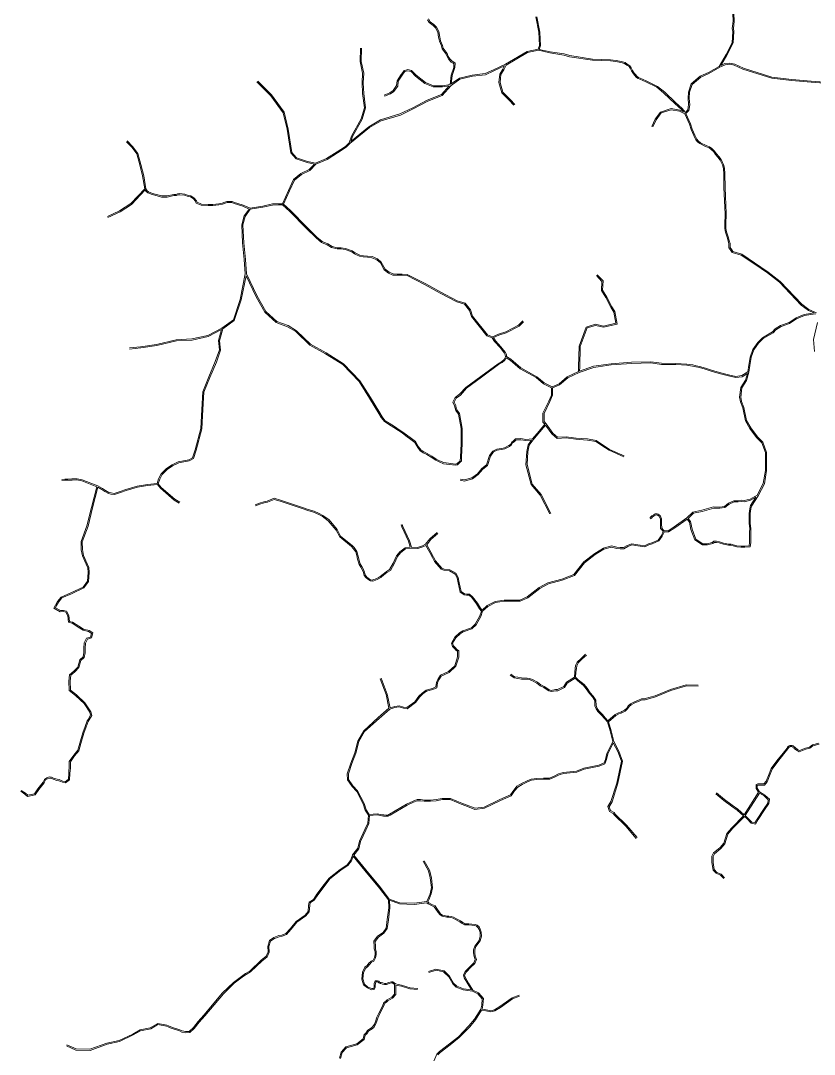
# Model space of a CAD drawing. Header units: millimetres. Extents: x 617885 to 663705, y 7172943 to 7234736.
# Drawn here: x 620374 to 624666, y 7207486 to 7213076 of the extents above; entities that cross this region are included whole.
import ezdxf

# ---------------------------------------------------------------- set-up
doc = ezdxf.new("R2010")
doc.units = ezdxf.units.MM
doc.layers.add('VIAS', color=7, linetype='Continuous', lineweight=5)

msp = doc.modelspace()

# ---------------------------------------------------------------- linework, layer by layer
at = {"layer": 'VIAS', "color": 253}
for points in [[(623165.4, 7213097.2), (623182, 7213014.3), (623185, 7212941.4), (623178.5, 7212920.7), (623237.1, 7212908), (623313.7, 7212895.9), (623344.2, 7212886.9), (623466.5, 7212867.5), (623563.8, 7212864.6), (623594.2, 7212860.7), (623620.8, 7212855.7), (623642.8, 7212848.8), (623654.8, 7212840.7), (623669, 7212831.6), (623675.2, 7212821.2), (623683, 7212806.7), (623692.6, 7212792.3), (623698.3, 7212784.7), (623708.7, 7212773.3), (623716, 7212767.9), (623724.4, 7212764.1), (623757.3, 7212750.1), (623817.2, 7212720.5), (623857, 7212688.6), (623914.9, 7212632.9), (623952, 7212599.9), (623968.6, 7212579.3), (623981.5, 7212593.2), (623986.5, 7212621.7), (623983.5, 7212657.2), (623985.1, 7212689.8), (624000.3, 7212734.1), (624048.9, 7212775), (624093.1, 7212796), (624150.8, 7212828.4), (624188.4, 7212891.9), (624221.4, 7212956.6), (624224.9, 7213016.3), (624222.5, 7213033), (624227.3, 7213073.6), (624223.8, 7213156.9)], [(624229.7, 7213157.2), (624233.3, 7213073.4), (624228.6, 7213033.1), (624230.9, 7213016.6), (624227.3, 7212955), (624193.7, 7212889), (624160.5, 7212833.1), (624182.6, 7212843.5), (624209.9, 7212846.5), (624235.3, 7212841.1), (624282.3, 7212818.2), (624437.1, 7212769.8), (624544, 7212758.1), (624648.8, 7212748.7), (624743, 7212741.6), (624778.6, 7212740.5), (624874.5, 7212796.5)], [(622339.3, 7212673.2), (622371.3, 7212686), (622387.8, 7212697.3), (622407.5, 7212724.3), (622410.7, 7212751.1), (622432.6, 7212785), (622440.2, 7212795.8), (622447.3, 7212806.4), (622457.1, 7212808.9), (622468.6, 7212811.2), (622488.4, 7212805.4), (622513.6, 7212780.2), (622563.4, 7212741.1), (622606.3, 7212723.2), (622655.4, 7212723.2), (622696.7, 7212730.8), (622702, 7212781.4), (622715.8, 7212822.7), (622717.1, 7212842.8), (622713, 7212845.8), (622703.1, 7212851.5), (622690.2, 7212865.8), (622681.6, 7212878.7), (622674.7, 7212895.2), (622665.2, 7212908.7), (622653.9, 7212924.3), (622649.7, 7212939.8), (622638.6, 7212964.8), (622634.3, 7212985.9), (622630.3, 7213014.4), (622618.3, 7213037), (622604.9, 7213050.3), (622584, 7213065.7), (622574.2, 7213081.1)], [(623159.5, 7213096.2), (623176, 7213013.5), (623179, 7212942.2), (623172.3, 7212921), (623113.5, 7212909.4), (622996.1, 7212840.4), (622930.3, 7212809.7), (622886.5, 7212789.2), (622816.4, 7212780.9), (622746.6, 7212765.6), (622703.1, 7212734.6), (622707.9, 7212780.1), (622721.8, 7212821.6), (622723.3, 7212845.6), (622716.3, 7212850.9), (622706.9, 7212856.2), (622694.9, 7212869.5), (622686.9, 7212881.5), (622680, 7212898.1), (622670.1, 7212912.2), (622659.4, 7212927), (622655.3, 7212941.8), (622644.3, 7212966.6), (622640.3, 7212986.9), (622636.1, 7213016.3), (622623.2, 7213040.6), (622608.9, 7213054.9), (622588.4, 7213069.9), (622578.9, 7213084.9)], [(621656.1, 7212749.2), (621731.4, 7212674), (621800.1, 7212580.7), (621821.2, 7212489.3), (621841.2, 7212362.9), (621866.8, 7212333.5), (621924.6, 7212314), (621969.3, 7212304.7), (622028.3, 7212329.5), (622085.1, 7212365.7), (622130.2, 7212396), (622149.8, 7212414.7), (622163.3, 7212451.7), (622214.9, 7212544.7), (622233.4, 7212604.9), (622223.5, 7212681.9), (622221.1, 7212739), (622223.6, 7212791.2), (622209.8, 7212854.8), (622211.1, 7212927.6)], [(622341.5, 7212667.6), (622374.1, 7212680.7), (622392, 7212693), (622413.3, 7212722), (622416.5, 7212749), (622437.6, 7212781.7), (622445.1, 7212792.4), (622451, 7212801.2), (622458.4, 7212803), (622468.4, 7212805), (622485.2, 7212800.1), (622509.6, 7212775.7), (622560.3, 7212735.9), (622605.1, 7212717.2), (622656, 7212717.2), (622691.7, 7212723.8), (622650.8, 7212676.2), (622572.7, 7212645.2), (622494.1, 7212604.3), (622425.4, 7212571), (622320.5, 7212538.9), (622257.7, 7212502.1), (622158.9, 7212422.1), (622168.7, 7212449.2), (622220.5, 7212542.3), (622239.5, 7212604.4), (622229.5, 7212682.4), (622227.1, 7212739), (622229.6, 7212791.7), (622215.8, 7212855.4), (622217.1, 7212927.5)], [(623045.7, 7212622.6), (623020.7, 7212650.3), (622981.2, 7212688.5), (622966.4, 7212740.9), (622971.5, 7212783.9), (622987.5, 7212809.9), (622999.8, 7212835.7), (623115.7, 7212903.7), (623174.6, 7212915.4), (623236, 7212902.1), (623312.3, 7212890), (623342.9, 7212881), (623465.9, 7212861.5), (623563.3, 7212858.6), (623593.3, 7212854.7), (623619.3, 7212849.9), (623640.1, 7212843.3), (623651.5, 7212835.7), (623664.6, 7212827.3), (623670, 7212818.3), (623677.8, 7212803.6), (623687.7, 7212788.8), (623693.7, 7212780.9), (623704.7, 7212768.9), (623713, 7212762.7), (623722, 7212758.6), (623754.8, 7212744.6), (623814, 7212715.4), (623853.1, 7212684), (623910.9, 7212628.5), (623947.6, 7212595.7), (623957.7, 7212583.3), (623939.1, 7212592.2), (623891.7, 7212600), (623833.6, 7212581.7), (623804.8, 7212543.3), (623787.1, 7212503.6)], [(623089.1, 7211452.1), (623066.1, 7211428.8), (622998.3, 7211392.5), (622957.7, 7211380.9), (622926.1, 7211366), (622898.2, 7211376.3), (622817.9, 7211478.4), (622806.9, 7211511.6), (622778.3, 7211547.7), (622735.2, 7211560.8), (622645.7, 7211608.1), (622564.5, 7211653.3), (622507.9, 7211681), (622465.2, 7211702.9), (622436.8, 7211705), (622410, 7211705), (622389.1, 7211706), (622367.2, 7211715.9), (622345.4, 7211731.7), (622324.1, 7211769.2), (622303.7, 7211787.9), (622275.1, 7211799.7), (622250.1, 7211802.2), (622227.4, 7211803.8), (622208.3, 7211807.7), (622193.2, 7211814.9), (622183.6, 7211820.5), (622167, 7211831.2), (622131.3, 7211844.5), (622107.1, 7211847.9), (622086, 7211847.9), (622058.2, 7211855), (622034.7, 7211869.6), (622004.2, 7211880.7), (621976.5, 7211905.2), (621921.8, 7211958.2), (621834.2, 7212048.6), (621795.7, 7212083.3), (621827.2, 7212155.3), (621854.7, 7212213.2), (621892.4, 7212243.4), (621937.3, 7212265), (621971.3, 7212299), (622031.1, 7212324.1), (622088.4, 7212360.7), (622133.9, 7212391.3), (622154.4, 7212410.7), (622261.1, 7212497.1), (622322.9, 7212533.4), (622427.6, 7212565.4), (622496.8, 7212598.9), (622575.2, 7212639.7), (622654.4, 7212671.1), (622701.5, 7212726), (622749.1, 7212760), (622817.4, 7212775), (622888.2, 7212783.3), (622932.8, 7212804.2), (622991.1, 7212831.5), (622982.2, 7212812.8), (622965.7, 7212785.9), (622960.3, 7212740.5), (622975.8, 7212685.3), (623016.4, 7212646.1), (623041.2, 7212618.6)], [(624742.7, 7212735.6), (624648.3, 7212742.7), (624543.4, 7212752.1), (624435.8, 7212763.9), (624280.1, 7212812.6), (624233.4, 7212835.4), (624209.6, 7212840.5), (624184.2, 7212837.7), (624154.3, 7212823.5), (624095.8, 7212790.7), (624052.2, 7212770), (624005.5, 7212730.6), (623991, 7212688.7), (623989.5, 7212657.3), (623992.5, 7212621.4), (623987.1, 7212590.4), (623972, 7212574.1), (623996.5, 7212517.3), (624005.8, 7212489.3), (624019.8, 7212456.7), (624030.5, 7212435.2), (624039.5, 7212423.3), (624049.8, 7212415.9), (624080.7, 7212400.5), (624099.6, 7212392.6), (624109.4, 7212386.1), (624127, 7212370.1), (624136.5, 7212355.9), (624148.9, 7212341.9), (624161.6, 7212324.5), (624169.6, 7212308.6), (624174.4, 7212297.5), (624180.8, 7212278.3), (624182.4, 7212246.6), (624183.4, 7212173), (624189.3, 7212032), (624188.2, 7211971.2), (624188.2, 7211954.7), (624189.3, 7211940.8), (624192.5, 7211929), (624196.8, 7211917), (624202.4, 7211901.3), (624205.8, 7211884.7), (624210.3, 7211871.2), (624210.3, 7211848.5), (624219.7, 7211836), (624225.5, 7211827.8), (624273.8, 7211813.7), (624341.6, 7211766.8), (624416.1, 7211716.2), (624481, 7211665.5), (624598.8, 7211542.2), (624636.6, 7211514.2), (624677.4, 7211496.6)], [(621651.9, 7212744.9), (621726.9, 7212670), (621794.5, 7212578.2), (621815.3, 7212488.1), (621835.6, 7212360.3), (621863.3, 7212328.3), (621923, 7212308.2), (621963.5, 7212299.8), (621933.8, 7212270), (621889.2, 7212248.5), (621849.9, 7212217), (621821.8, 7212157.8), (621790.1, 7212085.5), (621768.3, 7212085.3), (621736, 7212084.6), (621683.5, 7212072.8), (621614.7, 7212061.6), (621577.4, 7212077.5), (621549, 7212087.2), (621530.4, 7212093.2), (621517.3, 7212097.5), (621489.3, 7212097.5), (621479.2, 7212094.4), (621463.6, 7212089), (621445.6, 7212085), (621413.6, 7212082), (621387.6, 7212082), (621351.3, 7212083.5), (621328.4, 7212093.5), (621325.6, 7212102), (621312.6, 7212116.6), (621294.9, 7212127.9), (621282.2, 7212131.1), (621262, 7212137.3), (621235.2, 7212140.4), (621222, 7212138.8), (621216.1, 7212135.8), (621202.6, 7212135.8), (621165.7, 7212128.1), (621137.1, 7212128.1), (621102.2, 7212137.2), (621086.9, 7212141.8), (621065.9, 7212149.3), (621057.5, 7212156.3), (621051.9, 7212166.1), (621039.5, 7212237.3), (621024.9, 7212297.9), (621007.8, 7212357.8), (620979.5, 7212394.7), (620950.3, 7212425.1)], [(623792.6, 7212501.2), (623810, 7212540.3), (623837.2, 7212576.5), (623892.2, 7212593.8), (623937.3, 7212586.5), (623966.1, 7212572.5), (623990.8, 7212515.2), (624000.2, 7212487.1), (624014.3, 7212454.2), (624025.4, 7212432), (624035.2, 7212419), (624046.7, 7212410.8), (624078.2, 7212395), (624096.8, 7212387.3), (624105.7, 7212381.3), (624122.4, 7212366.2), (624131.7, 7212352.3), (624144.2, 7212338.2), (624156.5, 7212321.3), (624164.2, 7212306.1), (624168.7, 7212295.3), (624174.8, 7212277.1), (624176.4, 7212246.4), (624177.4, 7212172.8), (624183.3, 7212031.9), (624182.2, 7211971.2), (624182.2, 7211954.5), (624183.3, 7211939.8), (624186.7, 7211927.2), (624191.2, 7211915), (624196.7, 7211899.7), (624200, 7211883.2), (624204.3, 7211870.2), (624204.3, 7211846.5), (624214.8, 7211832.5), (624221.8, 7211822.6), (624271.2, 7211808.2), (624338.2, 7211761.8), (624412.6, 7211711.4), (624477, 7211661), (624594.8, 7211537.7), (624633.6, 7211509), (624665.1, 7211495.4), (624646, 7211492.9), (624610.4, 7211487.3), (624567.5, 7211468.5), (624529.9, 7211444), (624483.5, 7211427), (624453.5, 7211408.6), (624440.2, 7211392.5), (624386.5, 7211360.8), (624359.8, 7211335.4), (624334.3, 7211297.9), (624318.6, 7211256.7), (624311.4, 7211212.3), (624306.8, 7211176.7), (624273.4, 7211156), (624242.2, 7211151.3), (624202.5, 7211160), (624152.7, 7211172.7), (624109.6, 7211186.4), (624078.2, 7211196.2), (624045.6, 7211206), (624027, 7211209), (624009.3, 7211213.9), (623976.6, 7211218.8), (623916.6, 7211221.8), (623840.2, 7211222.7), (623782.5, 7211230.5), (623677.6, 7211228.5), (623566.9, 7211220.6), (623471.8, 7211206.8), (623396.7, 7211180.5), (623397.5, 7211203.7), (623400.4, 7211314.1), (623437.6, 7211413.9), (623482.7, 7211427.4), (623525.1, 7211418), (623599.5, 7211435.3), (623587.1, 7211502.5), (623570.3, 7211528.8), (623544.3, 7211580.8), (623521.1, 7211617.9), (623523.5, 7211667.9), (623491.9, 7211701.9)], [(620946, 7212420.9), (620974.9, 7212390.8), (621002.3, 7212355.1), (621019.1, 7212296.4), (621033.6, 7212236.1), (621045.8, 7212166), (620970.6, 7212087), (620909.1, 7212047.8), (620843.1, 7212017.1)], [(620845.7, 7212011.7), (620912, 7212042.5), (620974.5, 7212082.3), (621048.4, 7212160.1), (621052.9, 7212152.4), (621062.9, 7212144), (621085, 7212136.1), (621100.6, 7212131.4), (621136.4, 7212122.1), (621166.3, 7212122.1), (621203.2, 7212129.8), (621217.5, 7212129.8), (621223.8, 7212133), (621235.2, 7212134.4), (621260.8, 7212131.4), (621280.6, 7212125.3), (621292.5, 7212122.3), (621308.7, 7212112), (621320.3, 7212099), (621323.6, 7212089.1), (621350, 7212077.5), (621387.5, 7212076), (621413.9, 7212076), (621446.5, 7212079.1), (621465.3, 7212083.2), (621481, 7212088.7), (621490.2, 7212091.5), (621516.3, 7212091.5), (621528.5, 7212087.5), (621547.1, 7212081.5), (621575.3, 7212071.9), (621609.7, 7212057.2), (621583, 7212019.4), (621570.3, 7211972.3), (621574.3, 7211873.6), (621583.8, 7211783.5), (621589.1, 7211706), (621561.5, 7211567.9), (621524.5, 7211458.2), (621462.7, 7211413.5), (621386.4, 7211373), (621300.8, 7211354.3), (621216, 7211349.6), (621109.2, 7211324.5), (621023.2, 7211312), (620962.1, 7211305.8)], [(621595.1, 7211706.6), (621653.6, 7211585.9), (621699.7, 7211503.5), (621759.9, 7211448.1), (621820.7, 7211426.3), (621865.2, 7211399.1), (621940.8, 7211326), (622026, 7211279.8), (622119.7, 7211220.4), (622208.7, 7211128.4), (622265.4, 7211038.2), (622315.8, 7210954.3), (622329.4, 7210933.1), (622345.8, 7210912.2), (622366.7, 7210898.8), (622395.8, 7210880.5), (622420.2, 7210863.7), (622441.7, 7210849.9), (622467.7, 7210830), (622479.9, 7210820.9), (622509.4, 7210799.2), (622526.4, 7210771.3), (622539.8, 7210753.5), (622554.4, 7210743.2), (622572.6, 7210734.2), (622597.2, 7210720.3), (622621.5, 7210703.7), (622639.6, 7210696.1), (622662.1, 7210685.6), (622725.4, 7210678.1), (622733.2, 7210679.4), (622749.3, 7210694), (622751.5, 7210696.2), (622753, 7210714.9), (622756, 7210789.5), (622756, 7210870.1), (622742.4, 7210948.4), (622727.3, 7210968.1), (622724, 7210979.4), (622721, 7210992.9), (622711.4, 7211012.2), (622724.6, 7211038.6), (622747.8, 7211055.6), (622781.5, 7211092.1), (622861.8, 7211151.7), (622955.5, 7211220.5), (622975.2, 7211231.2), (622988.5, 7211243.6), (622995.8, 7211257.9), (622994.8, 7211268.9), (622989.6, 7211278.9), (622966.7, 7211307.4), (622936.6, 7211340.1), (622924.3, 7211360.3), (622894.5, 7211371.2), (622812.6, 7211475.5), (622801.5, 7211508.7), (622774.7, 7211542.5), (622733, 7211555.2), (622642.9, 7211602.8), (622561.7, 7211648), (622505.2, 7211675.7), (622463.6, 7211697), (622436.5, 7211699), (622409.9, 7211699), (622387.6, 7211700), (622364.2, 7211710.7), (622340.8, 7211727.7), (622319.3, 7211765.4), (622300.5, 7211782.7), (622273.6, 7211793.8), (622249.6, 7211796.2), (622226.5, 7211797.8), (622206.4, 7211802), (622190.4, 7211809.6), (622180.4, 7211815.4), (622164.3, 7211825.9), (622129.8, 7211838.7), (622106.7, 7211841.9), (622085.2, 7211841.9), (622055.8, 7211849.4), (622032, 7211864.2), (622001.1, 7211875.5), (621972.4, 7211900.8), (621917.6, 7211953.9), (621830, 7212044.3), (621791, 7212079.5), (621768.4, 7212079.3), (621736.7, 7212078.6), (621684.6, 7212067), (621616, 7212055.7), (621588.5, 7212016.8), (621576.3, 7211971.6), (621580.3, 7211874.1), (621589.7, 7211784.1), (621595.1, 7211706.6)], [(621234.3, 7210471), (621208.8, 7210488.2), (621134.9, 7210550.8), (621118.7, 7210570.8), (621126.1, 7210596.6), (621139.5, 7210621.5), (621166.7, 7210648.6), (621195.8, 7210668.1), (621228.9, 7210683.6), (621256.1, 7210689.4), (621286.2, 7210695.4), (621309.3, 7210708.1), (621323.5, 7210752.7), (621354.7, 7210869.2), (621359.8, 7210972.3), (621364.7, 7211067), (621397.2, 7211146.7), (621432.6, 7211229.6), (621454.8, 7211294.6), (621450.1, 7211344.8), (621466.9, 7211409.1), (621529.5, 7211454.5), (621567.3, 7211566.3), (621593.3, 7211696.5), (621648.3, 7211583.1), (621694.9, 7211499.7), (621756.8, 7211442.9), (621818.1, 7211420.8), (621861.5, 7211394.3), (621937.2, 7211321.1), (622022.9, 7211274.6), (622115.9, 7211215.8), (622204, 7211124.7), (622260.3, 7211035), (622310.7, 7210951.1), (622324.5, 7210929.6), (622341.7, 7210907.7), (622363.5, 7210893.7), (622392.5, 7210875.4), (622416.9, 7210858.7), (622438.2, 7210845), (622464.1, 7210825.2), (622476.3, 7210816), (622504.9, 7210795), (622521.4, 7210768), (622535.5, 7210749.2), (622551.4, 7210738.1), (622569.8, 7210728.9), (622594.1, 7210715.2), (622618.6, 7210698.4), (622637.2, 7210690.6), (622660.5, 7210679.8), (622725.5, 7210672), (622735.9, 7210673.8), (622753.4, 7210689.7), (622757.3, 7210693.6), (622759, 7210714.6), (622762, 7210789.4), (622762, 7210870.6), (622748.1, 7210950.9), (622732.7, 7210970.8), (622729.9, 7210980.9), (622726.7, 7210994.9), (622718.1, 7211012.2), (622729.3, 7211034.6), (622751.9, 7211051.1), (622785.5, 7211087.6), (622865.4, 7211146.9), (622958.8, 7211215.5), (622978.8, 7211226.3), (622993.3, 7211239.9), (623000.1, 7211253.1), (623021.3, 7211240.5), (623075.7, 7211193), (623161.2, 7211145.2), (623202.3, 7211111.3), (623244.7, 7211090.4), (623244.5, 7211051.3), (623230.8, 7211018.6), (623198.6, 7210952.9), (623198.6, 7210905.1), (623208.9, 7210892.9), (623177.3, 7210855.6), (623141.4, 7210813.9), (623106.4, 7210810.7), (623078.4, 7210815.4), (623058.1, 7210814), (623049.5, 7210813.4), (623039.7, 7210802.6), (623029.9, 7210796.2), (623022.6, 7210784.2), (623014.6, 7210778.7), (622989.8, 7210765.6), (622973.6, 7210762.4), (622949.9, 7210759), (622927.5, 7210747.8), (622910.1, 7210724.2), (622893.9, 7210674.2), (622868.4, 7210653.7), (622844.2, 7210625.3), (622814.7, 7210604), (622773.9, 7210591.8), (622752, 7210595.8)], [(623093.4, 7211447.9), (623069.7, 7211423.9), (623000.5, 7211386.9), (622959.9, 7211375.2), (622930.6, 7211361.5), (622941.4, 7211343.7), (622971.2, 7211311.3), (622994.7, 7211282.2), (623000.7, 7211270.6), (623001.7, 7211259.1), (623024.8, 7211245.4), (623079.1, 7211197.9), (623164.6, 7211150.2), (623205.5, 7211116.3), (623247.7, 7211095.6), (623285.7, 7211112.2), (623329, 7211148.8), (623390.6, 7211178.2), (623391.5, 7211203.9), (623394.4, 7211315.3), (623433, 7211418.7), (623482.4, 7211433.6), (623525.1, 7211424.1), (623592.6, 7211439.8), (623581.4, 7211500.2), (623565.1, 7211525.9), (623539.1, 7211577.9), (623515, 7211616.3), (623517.3, 7211665.6), (623487.5, 7211697.8)], [(624673.9, 7211490.5), (624646.9, 7211486.9), (624612.1, 7211481.5), (624570.4, 7211463.2), (624532.6, 7211438.6), (624486.2, 7211421.5), (624457.5, 7211404), (624444.2, 7211387.9), (624390.1, 7211356), (624364.4, 7211331.5), (624339.7, 7211295.1), (624324.4, 7211255.2), (624317.3, 7211211.4), (624312.6, 7211174.5), (624312.5, 7211174.1), (624300.1, 7211129.7), (624274.7, 7211090.6), (624267.9, 7211039.7), (624272.4, 7211015.6), (624285.1, 7210983.3), (624300.1, 7210914), (624321.8, 7210873), (624358.6, 7210825.9), (624386.7, 7210795.5), (624407.6, 7210740.6), (624407.1, 7210643.5), (624395.8, 7210571.8), (624362.6, 7210505.6), (624362.4, 7210505.3), (624326.5, 7210451), (624323.1, 7210435.1), (624319.6, 7210410.6), (624319.6, 7210356.8), (624323.2, 7210329.6), (624322, 7210309.3), (624322, 7210253.8), (624319.3, 7210229.9), (624290.9, 7210227.8), (624269.4, 7210227.8), (624246.7, 7210230), (624226.3, 7210235.4), (624215, 7210238.5), (624201.2, 7210238.5), (624174.2, 7210243.9), (624150.8, 7210251.3), (624136.4, 7210254.4), (624124, 7210254.4), (624116.9, 7210248.3), (624088.2, 7210240.6), (624061.5, 7210240.6), (624035.2, 7210257), (624019.5, 7210268.2), (623998.9, 7210323.4), (623990.4, 7210364.4), (623978.6, 7210380.5), (623911.9, 7210333.2), (623878, 7210311.1), (623854.8, 7210310), (623843.9, 7210288.1), (623824.7, 7210261.8), (623789, 7210246.3), (623771.7, 7210240.5), (623749, 7210229.8), (623699, 7210237.5), (623679.5, 7210241.1), (623657.5, 7210232.3), (623636.7, 7210220), (623616.3, 7210220), (623597.5, 7210221.9), (623568.6, 7210229.1), (623528.3, 7210218.4), (623481.7, 7210189.2), (623423.5, 7210144.5), (623368.9, 7210075.2), (623301.8, 7210049.4), (623227.9, 7210030.7), (623181.4, 7210004.9), (623116.5, 7209954.7), (623074.9, 7209936.6), (622989.3, 7209935.6), (622942.6, 7209929.6), (622899.7, 7209908), (622871.7, 7209881.5), (622862.2, 7209854), (622836.7, 7209808), (622814.7, 7209786), (622767, 7209770.4), (622750.2, 7209760.2), (622726.6, 7209737.6), (622710.1, 7209709.2), (622714.7, 7209695.2), (622726.6, 7209682.1), (622731.2, 7209676.3), (622743.2, 7209668.3), (622743.2, 7209634.4), (622726.9, 7209584.2), (622691.6, 7209550.2), (622647.8, 7209530.7), (622634.9, 7209510.9), (622629, 7209495.6), (622625.2, 7209468.5), (622602.6, 7209459.2), (622569.5, 7209448.8), (622548.6, 7209434.7), (622532.1, 7209418.9), (622509.3, 7209387.5), (622464.7, 7209354.9), (622444.1, 7209357.4), (622419.9, 7209364.2), (622398.5, 7209361.2), (622370.7, 7209353.2), (622312.2, 7209302.5), (622234.3, 7209231.6), (622202.6, 7209176.8), (622186.9, 7209114.1), (622164.8, 7209057.7), (622146.2, 7209002.1), (622147.3, 7208971.5), (622171, 7208938.2), (622196.6, 7208910.5), (622232.2, 7208842.9), (622242.9, 7208808.1), (622259.6, 7208782.7), (622302.8, 7208786.3), (622329, 7208781.3), (622337.7, 7208780.4), (622350.1, 7208779.4), (622359.6, 7208779.4), (622369.1, 7208783.7), (622461.2, 7208838.7), (622495.9, 7208855.3), (622517.5, 7208863.1), (622536.3, 7208863.1), (622557.3, 7208860.1), (622589.9, 7208860.1), (622621.1, 7208863), (622654.2, 7208869.1), (622698.5, 7208869.1), (622733.6, 7208855.4), (622759.1, 7208844.8), (622783, 7208834.4), (622831.8, 7208816.7), (622881.5, 7208822.5), (622966.3, 7208864.2), (623022.2, 7208888.4), (623040.6, 7208914.2), (623058, 7208935.4), (623083.1, 7208950.8), (623113.5, 7208964.1), (623134.6, 7208973.7), (623165.4, 7208977.6), (623201.4, 7208979.5), (623234.8, 7208979.5), (623258.7, 7208990.5), (623283.4, 7209001.9), (623308.4, 7209009.6), (623379.9, 7209017.1), (623419.5, 7209034), (623500.6, 7209049.1), (623529.3, 7209061.6), (623536.3, 7209081), (623543.9, 7209113.2), (623575.7, 7209176.7), (623562.5, 7209234.3), (623546.9, 7209283.1), (623530.7, 7209302), (623515.4, 7209319), (623505.5, 7209329.5), (623495.4, 7209339.2), (623486, 7209353.8), (623479.9, 7209371), (623478.9, 7209398.8), (623465.9, 7209418.2), (623449.4, 7209436.7), (623431.9, 7209462.9), (623417.6, 7209481), (623385.8, 7209507), (623371.9, 7209520.1), (623329.7, 7209493.6), (623315.1, 7209470.1), (623279.2, 7209452.2), (623267.7, 7209452), (623242.8, 7209447), (623230.2, 7209452.3), (623216.3, 7209460.2), (623202.8, 7209469.8), (623183.3, 7209478.6), (623165.8, 7209493.2), (623139.1, 7209506.5), (623124, 7209512.2), (623112.8, 7209514.1), (623082.7, 7209515), (623062.1, 7209519), (623043.1, 7209522), (623021.1, 7209536.9)], [(624666.4, 7211287.4), (624660.8, 7211352), (624682.9, 7211444.3)], [(620596.3, 7210594.3), (620613.2, 7210596.4), (620629, 7210596.4), (620651.9, 7210597.5), (620679.4, 7210598.5), (620707.4, 7210592.1), (620791.3, 7210560), (620791.7, 7210559.8), (620816.9, 7210545), (620832.4, 7210534.7), (620851.9, 7210524.6), (620864, 7210521.8), (620880.8, 7210519), (620911.8, 7210529.8), (620942.2, 7210540.9), (621004.5, 7210559), (621060.3, 7210567.4), (621113.1, 7210572.9), (621120.5, 7210598.8), (621134.7, 7210625.2), (621162.8, 7210653.3), (621192.9, 7210673.3), (621226.9, 7210689.3), (621254.9, 7210695.3), (621284.1, 7210701.1), (621304.4, 7210712.2), (621317.8, 7210754.3), (621348.8, 7210870.2), (621353.8, 7210972.6), (621358.8, 7211068.4), (621391.6, 7211149), (621427, 7211231.8), (621448.7, 7211295.3), (621444, 7211345.3), (621459.6, 7211405.1), (621388.5, 7211367.3), (621301.6, 7211348.4), (621216.9, 7211343.7), (621110.4, 7211318.6), (621023.9, 7211306.1), (620962.7, 7211299.8)], [(623776.1, 7210386), (623782.2, 7210391.8), (623787.4, 7210397.4), (623797.8, 7210403.9), (623805.5, 7210407.9), (623815.9, 7210408.9), (623821.5, 7210406.8), (623831.6, 7210399.1), (623839.7, 7210382), (623839.7, 7210371.4), (623840.1, 7210361.9), (623840.1, 7210351.9), (623840.9, 7210332.2), (623847.3, 7210324), (623854.2, 7210315.9), (623876.1, 7210317), (623908.6, 7210338.2), (623977.4, 7210387), (624009.7, 7210417.2), (624058.2, 7210428), (624121.3, 7210446.1), (624154.4, 7210445), (624180, 7210449.1), (624201.9, 7210465.9), (624230.5, 7210479), (624254.2, 7210479), (624270.3, 7210482.2), (624287.3, 7210480.1), (624319.5, 7210487.4), (624357.6, 7210509.1), (624390, 7210573.6), (624401.1, 7210643.9), (624401.6, 7210739.5), (624381.5, 7210792.2), (624354, 7210822), (624316.7, 7210869.7), (624294.4, 7210911.9), (624279.3, 7210981.5), (624266.6, 7211013.9), (624261.9, 7211039.5), (624269, 7211092.7), (624294.6, 7211132.2), (624304.6, 7211168.3), (624275.5, 7211150.2), (624242, 7211145.2), (624201.2, 7211154.1), (624151, 7211166.9), (624107.8, 7211180.6), (624076.4, 7211190.4), (624044.3, 7211200.2), (624025.7, 7211203.1), (624008.1, 7211208), (623976, 7211212.8), (623916.4, 7211215.8), (623839.8, 7211216.7), (623782.1, 7211224.5), (623677.9, 7211222.5), (623567.6, 7211214.7), (623473.2, 7211200.9), (623394.7, 7211173.5), (623332.3, 7211143.7), (623288.9, 7211107), (623250.7, 7211090.3), (623250.5, 7211050.1), (623236.3, 7211016.2), (623204.6, 7210951.5), (623204.6, 7210907.3), (623215.2, 7210894.8), (623215.3, 7210894.7), (623251.1, 7210845.4), (623277.9, 7210822.8), (623324.2, 7210825.7), (623377.6, 7210818.3), (623439.6, 7210813.9), (623486.1, 7210804.9), (623524.9, 7210779.5), (623558.7, 7210757.5), (623638.1, 7210722.2)], [(623241.8, 7210411.2), (623188.4, 7210513.5), (623140.2, 7210570), (623112.5, 7210675), (623117.4, 7210744.8), (623124.8, 7210779.7), (623145.3, 7210809.2), (623181.8, 7210851.7), (623212.7, 7210888), (623246.7, 7210841.2), (623275.9, 7210816.6), (623324, 7210819.7), (623376.9, 7210812.3), (623438.8, 7210807.9), (623483.8, 7210799.2), (623521.7, 7210774.5), (623555.8, 7210752.2), (623635.7, 7210716.7)], [(622750.9, 7210589.9), (622774.3, 7210585.6), (622817.4, 7210598.5), (622848.3, 7210620.8), (622872.6, 7210649.4), (622899.1, 7210670.7), (622915.5, 7210721.4), (622931.5, 7210743.1), (622951.7, 7210753.2), (622974.7, 7210756.5), (622991.8, 7210759.9), (623017.7, 7210773.5), (623027, 7210780), (623034.3, 7210791.9), (623043.6, 7210798.1), (623052.3, 7210807.6), (623058.5, 7210808), (623078.1, 7210809.3), (623106.1, 7210804.7), (623136.8, 7210807.4), (623119.2, 7210782.1), (623111.4, 7210745.7), (623106.5, 7210674.4), (623134.7, 7210567.2), (623183.4, 7210510.1), (623236.4, 7210408.5)], [(621231, 7210466), (621205.2, 7210483.4), (621130.6, 7210546.6), (621114.1, 7210566.9), (621061.1, 7210561.5), (621005.8, 7210553.2), (620944.1, 7210535.2), (620913.9, 7210524.1), (620881.4, 7210512.8), (620862.8, 7210515.9), (620849.8, 7210518.9), (620829.3, 7210529.5), (620813.8, 7210539.9), (620792.1, 7210552.6), (620762.7, 7210440.9), (620738.7, 7210342.2), (620706.8, 7210257.3), (620708.3, 7210215), (620714.8, 7210182.8), (620734.3, 7210138.5), (620743.8, 7210118.3), (620745.1, 7210091.3), (620741.1, 7210043.1), (620716.6, 7210007.7), (620648.8, 7209975.9), (620597, 7209953.9), (620579.1, 7209931.8), (620568.7, 7209912.4), (620562.2, 7209900.5), (620589, 7209885.4), (620605.7, 7209886.7), (620621.9, 7209882.2), (620634.6, 7209858.3), (620638.3, 7209827), (620655.2, 7209822.1), (620688.4, 7209800.9), (620714.2, 7209785.5), (620744.4, 7209777.6), (620764.4, 7209764.5), (620756.8, 7209737.8), (620735, 7209731.1), (620724.2, 7209709.7), (620722.6, 7209682.3), (620722.6, 7209657.3), (620717.4, 7209631.3), (620699.2, 7209616.4), (620689.3, 7209576.9), (620667.2, 7209554.8), (620644.9, 7209535.7), (620641.6, 7209503.4), (620643.2, 7209455.5), (620676.9, 7209429.8), (620721.8, 7209386.6), (620753.6, 7209338.1), (620759.1, 7209318.3), (620745.1, 7209293.9), (620738.7, 7209285.9), (620728.9, 7209256.6), (620715.7, 7209222), (620699.3, 7209167.2), (620689.2, 7209126.9), (620665.7, 7209100.1), (620643.3, 7209068), (620643.3, 7209034.1), (620641.6, 7209020.8), (620639.9, 7209004.4), (620638.2, 7208970), (620616.1, 7208953.5), (620601.4, 7208957.2), (620591.2, 7208960.6), (620581.6, 7208965.4), (620570.2, 7208967), (620550, 7208973.7), (620538.6, 7208978.6), (620531.5, 7208980), (620519.4, 7208975.5), (620507.2, 7208967.9), (620500.8, 7208953.5), (620494, 7208945), (620472.6, 7208917), (620452.1, 7208889.7), (620411.5, 7208880.9), (620397.3, 7208893.3), (620374.4, 7208908)], [(620597.1, 7210588.4), (620613.6, 7210590.4), (620629.1, 7210590.4), (620652.1, 7210591.5), (620678.8, 7210592.5), (620705.7, 7210586.3), (620786.6, 7210555.4), (620756.9, 7210442.4), (620732.9, 7210343.9), (620700.8, 7210258.3), (620702.4, 7210214.3), (620709, 7210180.9), (620728.9, 7210136), (620737.8, 7210116.9), (620739.1, 7210091.4), (620735.2, 7210045.2), (620712.5, 7210012.5), (620646.4, 7209981.4), (620593.3, 7209958.8), (620574, 7209935.1), (620563.4, 7209915.2), (620554.1, 7209898.2), (620587.7, 7209879.2), (620605.1, 7209880.6), (620617.8, 7209877.1), (620628.7, 7209856.5), (620632.9, 7209822.3), (620652.7, 7209816.6), (620685.2, 7209795.8), (620711.8, 7209779.9), (620742, 7209772), (620757.4, 7209761.9), (620751.9, 7209742.5), (620730.7, 7209736), (620718.3, 7209711.2), (620716.6, 7209682.5), (620716.6, 7209657.9), (620712, 7209634.5), (620693.8, 7209619.7), (620683.9, 7209580), (620663.1, 7209559.2), (620639.2, 7209538.7), (620635.6, 7209503.6), (620637.3, 7209452.4), (620673, 7209425.3), (620717.2, 7209382.7), (620748.1, 7209335.6), (620752.6, 7209319.1), (620740.1, 7209297.3), (620733.3, 7209288.8), (620723.3, 7209258.6), (620710.1, 7209223.9), (620693.5, 7209168.7), (620683.8, 7209129.8), (620661, 7209103.8), (620637.3, 7209069.9), (620637.3, 7209034.5), (620635.6, 7209021.4), (620634, 7209004.8), (620632.4, 7208973.2), (620614.8, 7208960), (620603.1, 7208962.9), (620593.5, 7208966.1), (620583.4, 7208971.2), (620571.6, 7208972.9), (620552.1, 7208979.4), (620540.4, 7208984.4), (620531, 7208986.3), (620516.7, 7208980.9), (620502.5, 7208972), (620495.7, 7208956.7), (620489.3, 7208948.7), (620467.8, 7208920.6), (620448.6, 7208895.1), (620413.2, 7208887.4), (620401, 7208898.1), (620377.7, 7208913.1)], [(621642.8, 7210457.3), (621665.9, 7210466.5), (621689.2, 7210474.3), (621707.5, 7210477.3), (621745, 7210492.9), (621778.7, 7210483.3), (621818.1, 7210470.2), (621859.9, 7210456.3), (621903.3, 7210440.7), (621929.3, 7210432), (621960.7, 7210423.3), (621988.9, 7210411), (622008.3, 7210400.4), (622041.8, 7210375.8), (622085.6, 7210323.2), (622104.6, 7210288.7), (622166.6, 7210237), (622177.1, 7210225.8), (622191.8, 7210205.5), (622197.4, 7210184.6), (622202.1, 7210164.8), (622206.2, 7210148.6), (622209.4, 7210137.6), (622219.4, 7210123), (622227.1, 7210110.4), (622233.3, 7210093.8), (622238, 7210078.6), (622246.9, 7210066.4), (622260.1, 7210055.9), (622267.6, 7210051.5), (622274.4, 7210050.4), (622282, 7210052.9), (622290.6, 7210054.9), (622298.5, 7210059.5), (622306.7, 7210062.9), (622318.5, 7210069.5), (622334, 7210082.9), (622351.8, 7210096), (622369, 7210107.2), (622388.9, 7210141.7), (622406, 7210182), (622424.3, 7210202.7), (622453.1, 7210225.1), (622481.3, 7210228.6), (622470.8, 7210260.1), (622435.2, 7210338.6), (622431.7, 7210348.3)], [(622323.2, 7209519.3), (622356.2, 7209433.3), (622371.5, 7209359.7), (622397.2, 7209367.1), (622420.3, 7209370.3), (622445.2, 7209363.3), (622463, 7209361.2), (622505, 7209391.8), (622527.5, 7209422.9), (622544.8, 7209439.4), (622566.9, 7209454.3), (622600.6, 7209464.8), (622619.7, 7209472.7), (622623.2, 7209497.1), (622629.6, 7209513.6), (622643.7, 7209535.5), (622688.2, 7209555.2), (622721.6, 7209587.5), (622737.2, 7209635.3), (622737.2, 7209665.1), (622727.1, 7209671.8), (622722, 7209678.2), (622709.3, 7209692.1), (622703.6, 7209709.9), (622721.9, 7209741.3), (622746.5, 7209765), (622764.5, 7209775.9), (622811.5, 7209791.3), (622831.9, 7209811.7), (622856.7, 7209856.4), (622865.7, 7209882.6), (622855.7, 7209895.8), (622839.2, 7209922.2), (622813.1, 7209955.6), (622798.7, 7209968.3), (622785.9, 7209968.3), (622772.6, 7209970.9), (622750.2, 7209984.9), (622740.2, 7210035.3), (622734.9, 7210062.9), (622723.5, 7210083.2), (622692.6, 7210099.9), (622663.3, 7210103.9), (622647.6, 7210109.6), (622612, 7210150.7), (622601.1, 7210172.5), (622587.7, 7210199.2), (622565, 7210238.2), (622549.3, 7210230.8), (622521.4, 7210221.1), (622485.4, 7210223), (622455.4, 7210219.4), (622428.4, 7210198.3), (622411.2, 7210178.8), (622394.3, 7210139), (622373.4, 7210102.9), (622355.2, 7210091), (622337.7, 7210078.2), (622322, 7210064.5), (622309.3, 7210057.5), (622301.2, 7210054.1), (622292.8, 7210049.2), (622283.6, 7210047.1), (622274.9, 7210044.2), (622265.5, 7210045.8), (622256.7, 7210050.9), (622242.6, 7210062.2), (622232.5, 7210075.8), (622227.6, 7210091.8), (622221.7, 7210107.8), (622214.4, 7210119.7), (622204, 7210135), (622200.4, 7210147), (622196.3, 7210163.4), (622191.6, 7210183.1), (622186.3, 7210202.9), (622172.4, 7210222), (622162.5, 7210232.6), (622099.9, 7210284.8), (622080.7, 7210319.8), (622037.6, 7210371.4), (622005, 7210395.3), (621986.2, 7210405.6), (621958.7, 7210417.6), (621927.6, 7210426.3), (621901.4, 7210435), (621857.9, 7210450.6), (621816.2, 7210464.5), (621777, 7210477.6), (621745.3, 7210486.6), (621709.2, 7210471.5), (621690.6, 7210468.4), (621667.9, 7210460.9), (621645, 7210451.7)], [(624350.5, 7210498.1), (624320.9, 7210453.3), (624317.2, 7210436.2), (624313.6, 7210411.1), (624313.6, 7210356.4), (624317.2, 7210329.4), (624316, 7210309.5), (624316, 7210254.1), (624313.9, 7210235.6), (624290.7, 7210233.8), (624269.7, 7210233.8), (624247.8, 7210235.9), (624227.8, 7210241.2), (624215.8, 7210244.5), (624201.8, 7210244.5), (624175.7, 7210249.7), (624152.4, 7210257.1), (624137, 7210260.4), (624121.8, 7210260.4), (624114, 7210253.7), (624087.4, 7210246.6), (624063.2, 7210246.6), (624038.5, 7210262), (624024.4, 7210272), (624004.6, 7210325.1), (623996.1, 7210366.9), (623983.3, 7210384.3), (624012.6, 7210411.7), (624059.7, 7210422.1), (624122, 7210440.1), (624154.8, 7210439), (624182.4, 7210443.4), (624205, 7210460.7), (624231.8, 7210473), (624254.8, 7210473), (624270.6, 7210476.2), (624287.6, 7210474), (624321.7, 7210481.8), (624350.5, 7210498.1)], [(622630, 7210302.5), (622591.4, 7210269.2), (622569.8, 7210241.8), (622593, 7210202), (622606.4, 7210175.1), (622617, 7210154.1), (622651.1, 7210114.7), (622664.8, 7210109.8), (622694.5, 7210105.7), (622727.9, 7210087.6), (622740.6, 7210065), (622746.1, 7210036.4), (622755.6, 7209988.6), (622774.8, 7209976.5), (622786.5, 7209974.3), (622801, 7209974.3), (622817.5, 7209959.7), (622844.1, 7209925.7), (622860.6, 7209899.2), (622869.4, 7209887.6), (622896.3, 7209912.9), (622940.8, 7209935.4), (622988.9, 7209941.6), (623073.6, 7209942.6), (623113.5, 7209959.9), (623178.1, 7210009.9), (623225.6, 7210036.3), (623300, 7210055.1), (623365.2, 7210080.2), (623419.2, 7210148.8), (623478.3, 7210194.1), (623525.8, 7210223.9), (623568.5, 7210235.3), (623598.6, 7210227.8), (623616.6, 7210226), (623635, 7210226), (623654.8, 7210237.7), (623678.9, 7210247.3), (623700, 7210243.4), (623748.1, 7210236), (623769.4, 7210246.1), (623786.9, 7210251.9), (623820.8, 7210266.6), (623838.8, 7210291.3), (623849.4, 7210312.4), (623842.6, 7210320.2), (623835, 7210330), (623834.1, 7210351.8), (623834.1, 7210361.8), (623833.7, 7210371.3), (623833.7, 7210380.7), (623826.8, 7210395.2), (623818.6, 7210401.5), (623815.1, 7210402.8), (623807.2, 7210402.1), (623800.8, 7210398.7), (623791.3, 7210392.7), (623786.5, 7210387.5), (623780.2, 7210381.6)], [(622437.4, 7210350.3), (622440.7, 7210340.9), (622476.4, 7210262.3), (622487.5, 7210228.9), (622520.5, 7210227.2), (622547.1, 7210236.4), (622564.3, 7210244.5), (622587, 7210273.4), (622626, 7210307)], [(623429.4, 7209649.2), (623407, 7209628.8), (623383.3, 7209606.1), (623375.1, 7209588.7), (623373.1, 7209572.7), (623370.2, 7209552.2), (623369.3, 7209525.5), (623325.4, 7209497.9), (623310.9, 7209474.8), (623277.7, 7209458.2), (623267.1, 7209458), (623243.4, 7209453.3), (623232.8, 7209457.7), (623219.5, 7209465.3), (623205.8, 7209475.1), (623186.5, 7209483.7), (623169.1, 7209498.3), (623141.5, 7209512.1), (623125.5, 7209518), (623113.4, 7209520.1), (623083.3, 7209521), (623063.1, 7209524.9), (623045.3, 7209527.7), (623024.5, 7209541.8)], [(623433.4, 7209644.8), (623411.1, 7209624.4), (623388.3, 7209602.5), (623381, 7209587), (623379.1, 7209571.9), (623376.2, 7209551.7), (623375.3, 7209525.1), (623389.7, 7209511.6), (623421.9, 7209485.2), (623436.8, 7209466.5), (623454.2, 7209440.4), (623470.7, 7209421.9), (623484.8, 7209400.7), (623485.8, 7209372.2), (623491.4, 7209356.5), (623500.1, 7209343.1), (623509.8, 7209333.7), (623519.8, 7209323.1), (623535.2, 7209305.9), (623549.9, 7209288.9), (623588.5, 7209323.8), (623606.4, 7209332.7), (623619.2, 7209336.7), (623625.9, 7209339), (623639.5, 7209346.5), (623651.6, 7209358.6), (623659.5, 7209370.4), (623671.8, 7209381.1), (623692.8, 7209392.4), (623715.7, 7209401.1), (623731.8, 7209408.3), (623750.9, 7209409.1), (623804.7, 7209424.7), (623888.3, 7209458.5), (623973.4, 7209484.8), (624038.3, 7209482.8)], [(622317.6, 7209517.2), (622350.5, 7209431.6), (622366, 7209357.1), (622308.2, 7209307), (622229.6, 7209235.4), (622197, 7209179.1), (622181.2, 7209116), (622159.2, 7209059.8), (622140.2, 7209002.9), (622141.4, 7208969.5), (622166.3, 7208934.4), (622191.6, 7208907), (622226.6, 7208840.6), (622237.4, 7208805.5), (622255, 7208778.8), (622251.9, 7208735.5), (622234.6, 7208700.9), (622205.9, 7208639.3), (622196.9, 7208600.4), (622168.9, 7208564.1), (622168.5, 7208563.4), (622157.2, 7208534.4), (622139.8, 7208510.4), (622101.7, 7208485.9), (622042.4, 7208438.6), (622015.3, 7208404.6), (621975.5, 7208351.1), (621957.7, 7208323.6), (621935, 7208307.8), (621931.4, 7208291), (621929.3, 7208258), (621912.7, 7208238.9), (621864.3, 7208204.6), (621833.1, 7208166.7), (621808.2, 7208138.9), (621786.3, 7208130), (621771.2, 7208127.4), (621743.5, 7208117.9), (621719.4, 7208101), (621710.5, 7208069.1), (621712.2, 7208039.7), (621701.8, 7208017.4), (621674.3, 7207994.1), (621613.5, 7207936), (621590.3, 7207922.4), (621567.8, 7207907.4), (621525, 7207874.2), (621466.2, 7207817.6), (621365.7, 7207696.9), (621334.9, 7207663.4), (621308.2, 7207630.1), (621286.3, 7207609.5), (621266.4, 7207608.3), (621248.4, 7207612.1), (621235.2, 7207618.8), (621218.8, 7207624.2), (621200.1, 7207629.5), (621185.6, 7207634.8), (621173.5, 7207640.2), (621165.1, 7207643), (621115.6, 7207652.6), (621075.4, 7207629.8), (621020.5, 7207618.5), (620980.5, 7207595.6), (620907.2, 7207559.9), (620841.1, 7207546.7), (620748.8, 7207512.8), (620674.3, 7207514.7), (620623.8, 7207537.1)], [(624038.1, 7209476.8), (623974.2, 7209478.8), (623890.4, 7209452.9), (623806.7, 7209419), (623751.9, 7209403.2), (623733.2, 7209402.4), (623718, 7209395.5), (623695.2, 7209386.9), (623675.3, 7209376.2), (623664, 7209366.4), (623656.2, 7209354.7), (623643.1, 7209341.6), (623628.4, 7209333.5), (623621, 7209331), (623608.6, 7209327.1), (623591.9, 7209318.8), (623553, 7209283.7), (623568.3, 7209235.9), (623581.7, 7209177.3), (623608.4, 7209126), (623629.1, 7209071.9), (623604, 7208951.4), (623572, 7208850.3), (623555.8, 7208824.4), (623563.3, 7208803.4), (623583.1, 7208793.5), (623588.4, 7208784.7), (623650.3, 7208724.6), (623707.4, 7208657.4)], [(623702.9, 7208653.5), (623645.9, 7208720.4), (623583.6, 7208781), (623578.9, 7208788.9), (623558.4, 7208799.2), (623549.1, 7208825.1), (623566.5, 7208852.9), (623598.2, 7208953), (623622.9, 7209071.4), (623602.9, 7209123.5), (623578.9, 7209169.7), (623549.6, 7209111.2), (623542.1, 7209079.3), (623534, 7209057.2), (623502.4, 7209043.3), (623421.2, 7209028.2), (623381.5, 7209011.2), (623309.6, 7209003.7), (623285.6, 7208996.3), (623261.2, 7208985), (623236.1, 7208973.5), (623201.6, 7208973.5), (623165.9, 7208971.6), (623136.3, 7208967.9), (623115.9, 7208958.6), (623085.9, 7208945.5), (623062, 7208930.8), (623045.4, 7208910.5), (623026.1, 7208883.5), (622968.8, 7208858.7), (622883.3, 7208816.7), (622831.1, 7208810.6), (622780.8, 7208828.8), (622756.8, 7208839.3), (622731.3, 7208849.8), (622697.4, 7208863.1), (622654.8, 7208863.1), (622621.9, 7208857.1), (622590.2, 7208854.1), (622556.8, 7208854.1), (622535.8, 7208857.1), (622518.6, 7208857.1), (622498.2, 7208849.8), (622464, 7208833.4), (622371.9, 7208778.4), (622360.9, 7208773.4), (622349.9, 7208773.4), (622337.1, 7208774.4), (622328.1, 7208775.3), (622302.5, 7208780.2), (622260.9, 7208776.8), (622257.8, 7208733.9), (622240, 7208698.3), (622211.6, 7208637.3), (622202.4, 7208597.8), (622175.1, 7208562.4), (622240.5, 7208483), (622319.7, 7208387.4), (622367.5, 7208325.4), (622424.9, 7208305.3), (622502.3, 7208302.3), (622569.8, 7208311.6), (622577.3, 7208327.6), (622588.7, 7208354.5), (622595.3, 7208387.2), (622589.4, 7208439.9), (622579.4, 7208478.6), (622550.7, 7208529.4)], [(624180.6, 7208441), (624161.5, 7208459.5), (624139, 7208469.5), (624124.4, 7208484.6), (624118.4, 7208523.6), (624118.4, 7208555.1), (624126, 7208570.8), (624161.3, 7208599.3), (624181.9, 7208624.9), (624198.1, 7208676.1), (624223.9, 7208706.1), (624287.9, 7208771.7), (624301.4, 7208760.7), (624324.3, 7208736.6), (624347, 7208730.1), (624362.8, 7208755.1), (624396.5, 7208807.3), (624420.5, 7208841.8), (624422.7, 7208865.3), (624397.9, 7208887.6), (624370.4, 7208905.2), (624357.6, 7208925), (624357, 7208932.9), (624357, 7208937.4), (624357.5, 7208940.7), (624361.3, 7208942), (624396.1, 7208942), (624410.1, 7208959), (624427.3, 7209000), (624438.6, 7209028.1), (624468.8, 7209069), (624502, 7209110.3), (624523.3, 7209138.4), (624526.3, 7209143.5), (624529.4, 7209146.7), (624533.4, 7209148.8), (624535.4, 7209150.3), (624543, 7209150.3), (624544.8, 7209149.7), (624548.2, 7209148.4), (624550.6, 7209145.6), (624555.9, 7209142.6), (624559.5, 7209138.2), (624572.4, 7209128.5), (624584.8, 7209121.6), (624619.9, 7209135.7), (624642, 7209141.7), (624658.6, 7209154.5), (624692.4, 7209162.2)], [(624691.2, 7209168.1), (624656, 7209160), (624639.3, 7209147.2), (624618, 7209141.4), (624585.2, 7209128.3), (624575.7, 7209133.5), (624563.7, 7209142.6), (624559.8, 7209147.3), (624554.5, 7209150.3), (624551.6, 7209153.6), (624546.7, 7209155.3), (624544, 7209156.3), (624533.5, 7209156.3), (624530.2, 7209153.9), (624525.8, 7209151.5), (624521.4, 7209147.2), (624518.3, 7209141.7), (624497.3, 7209114), (624464.1, 7209072.7), (624433.4, 7209031.1), (624421.7, 7209002.3), (624404.9, 7208962.1), (624393.3, 7208948), (624360.3, 7208948), (624352, 7208945.2), (624351, 7208937.7), (624351, 7208932.7), (624351.8, 7208923), (624364.7, 7208903), (624287.1, 7208780.4), (624252.7, 7208811.1), (624221.4, 7208832.5), (624179.7, 7208863.6), (624137, 7208899.2)], [(624133.1, 7208894.5), (624175.9, 7208858.9), (624217.9, 7208827.6), (624249, 7208806.4), (624283.4, 7208775.6), (624219.5, 7208710.2), (624192.8, 7208679.1), (624176.5, 7208627.8), (624157, 7208603.5), (624121.1, 7208574.6), (624112.4, 7208556.5), (624112.4, 7208523.1), (624118.8, 7208481.8), (624135.5, 7208464.5), (624158, 7208454.5), (624176.4, 7208436.7)], [(624291.7, 7208776.4), (624369.2, 7208898.9), (624394.2, 7208882.8), (624416.5, 7208862.8), (624414.7, 7208844), (624391.5, 7208810.6), (624357.7, 7208758.3), (624344.3, 7208737.1), (624327.6, 7208741.9), (624305.5, 7208765.1), (624291.7, 7208776.4)], [(620621.4, 7207531.7), (620673, 7207508.7), (620749.8, 7207506.8), (620842.8, 7207540.9), (620909.1, 7207554.2), (620983.3, 7207590.3), (621022.7, 7207612.8), (621077.5, 7207624.1), (621116.6, 7207646.3), (621163.6, 7207637.2), (621171.3, 7207634.6), (621183.3, 7207629.3), (621198.3, 7207623.8), (621217.1, 7207618.5), (621232.9, 7207613.2), (621246.4, 7207606.4), (621265.9, 7207602.2), (621288.9, 7207603.7), (621312.6, 7207626), (621339.4, 7207659.5), (621370.2, 7207693), (621470.6, 7207813.5), (621528.9, 7207869.7), (621571.3, 7207902.5), (621593.5, 7207917.3), (621617.1, 7207931.2), (621678.4, 7207989.6), (621706.7, 7208013.6), (621718.3, 7208038.6), (621716.6, 7208068.4), (621724.6, 7208097.3), (621746.2, 7208112.5), (621772.7, 7208121.6), (621788, 7208124.2), (621811.8, 7208133.8), (621837.7, 7208162.8), (621868.4, 7208200.2), (621916.8, 7208234.4), (621935.2, 7208255.6), (621937.3, 7208290.2), (621940.4, 7208304.3), (621962.1, 7208319.4), (621980.4, 7208347.7), (622020.1, 7208400.9), (622046.7, 7208434.3), (622105.2, 7208481), (622144, 7208506), (622162.5, 7208531.5), (622172.2, 7208556.5), (622235.8, 7208479.2), (622315, 7208383.7), (622362.7, 7208321.8), (622364.7, 7208278.8), (622356.5, 7208214.4), (622350.3, 7208168.7), (622333.8, 7208145.2), (622304.8, 7208124.3), (622284.8, 7208096.8), (622286.7, 7208068.6), (622286.7, 7208055.6), (622291.2, 7208039.2), (622291.2, 7208026.4), (622286.8, 7208008.9), (622280.1, 7207994.7), (622268.8, 7207989.5), (622257.4, 7207978.1), (622247.6, 7207965.6), (622235.5, 7207956.3), (622222.2, 7207929.8), (622219.3, 7207893), (622227.9, 7207861.6), (622249, 7207844.4), (622271.9, 7207834.9), (622286.1, 7207837), (622291.6, 7207848.1), (622291.6, 7207858.7), (622292.5, 7207868.2), (622295.4, 7207876.9), (622303.6, 7207877.5), (622306.8, 7207876.3), (622310.4, 7207871.8), (622318, 7207868.5), (622322.7, 7207868.5), (622331.4, 7207865.9), (622340.9, 7207863.1), (622351.8, 7207863.1), (622367.6, 7207868.7), (622379.8, 7207872.1), (622384.7, 7207872.1), (622396.2, 7207862.8), (622396.2, 7207811.3), (622381.3, 7207794.1), (622369.5, 7207787.1), (622357, 7207780.8), (622348.3, 7207773.3), (622337.7, 7207766.7), (622331.3, 7207746.3), (622310.5, 7207708.4), (622299.3, 7207683.6), (622294.4, 7207667.5), (622287.1, 7207649.4), (622278.9, 7207635.3), (622270.9, 7207628.5), (622262.3, 7207623.6), (622250.7, 7207614.6), (622240.8, 7207599.8), (622231.8, 7207592), (622226.9, 7207568.8), (622191.4, 7207542.8), (622132.6, 7207525.7), (622108.2, 7207498), (622098.5, 7207464.1)], [(622556, 7208532.3), (622585, 7208480.9), (622595.3, 7208441), (622601.3, 7208386.9), (622594.5, 7208352.8), (622582.8, 7208325.2), (622575.6, 7208309.8), (622581.8, 7208304.9), (622598.1, 7208296.7), (622615.4, 7208288.1), (622624.1, 7208274.6), (622636.8, 7208255.4), (622644.7, 7208245.8), (622655.8, 7208238.1), (622664.4, 7208236.4), (622678.8, 7208233.7), (622689.9, 7208233.7), (622702.2, 7208230.9), (622714.5, 7208228), (622727.7, 7208220.5), (622753.1, 7208207.3), (622764.6, 7208198.9), (622776.3, 7208192.1), (622797.5, 7208192.1), (622832.5, 7208187.9), (622842.6, 7208183.4), (622853.9, 7208174.4), (622859.5, 7208162.1), (622864.9, 7208146), (622865.9, 7208124.3), (622859.4, 7208099.4), (622835.4, 7208068.1), (622829.5, 7208050.3), (622829.5, 7208035.4), (622832.5, 7208016.1), (622839.1, 7207997.6), (622830, 7207976.2), (622808.8, 7207957.1), (622783.2, 7207929.4), (622774.6, 7207913.2), (622778.2, 7207902.2), (622796.8, 7207870.3), (622820.3, 7207832.6), (622850.2, 7207818.1), (622876.4, 7207787.6), (622873.1, 7207751.4), (622869, 7207730.4), (622891.2, 7207727), (622916.5, 7207721.5), (622936, 7207725.7), (622965, 7207743.8), (623031.6, 7207791.1), (623070.3, 7207806)], [(622521.1, 7207841.8), (622480.1, 7207846.1), (622434.5, 7207859.5), (622400.5, 7207867), (622386.8, 7207878.1), (622379, 7207878.2), (622365.8, 7207874.4), (622350.8, 7207869.1), (622341.7, 7207869.1), (622333.1, 7207871.7), (622323.6, 7207874.5), (622319.2, 7207874.5), (622314.1, 7207876.7), (622310.5, 7207881.3), (622304.5, 7207883.6), (622291, 7207882.5), (622286.6, 7207869.4), (622285.6, 7207859), (622285.6, 7207849.6), (622282.1, 7207842.5), (622272.7, 7207841), (622252.1, 7207849.6), (622233.2, 7207865.1), (622225.4, 7207893.6), (622228.1, 7207928.1), (622240.3, 7207952.4), (622251.8, 7207961.3), (622261.9, 7207974.1), (622272.3, 7207984.5), (622284.6, 7207990.2), (622292.5, 7208006.9), (622297.2, 7208025.7), (622297.2, 7208040), (622292.7, 7208056.4), (622292.7, 7208068.8), (622290.9, 7208095), (622309, 7208120), (622338.1, 7208140.9), (622356.1, 7208166.4), (622362.5, 7208213.6), (622370.7, 7208278.6), (622368.9, 7208318.6), (622423.7, 7208299.4), (622502.6, 7208296.2), (622571, 7208305.7), (622578.6, 7208299.8), (622595.4, 7208291.4), (622611.2, 7208283.5), (622619, 7208271.3), (622632, 7208251.9), (622640.6, 7208241.3), (622653.4, 7208232.5), (622663.2, 7208230.5), (622678.2, 7208227.7), (622689.2, 7208227.7), (622700.8, 7208225), (622712.3, 7208222.4), (622724.9, 7208215.2), (622750, 7208202.1), (622761.3, 7208193.9), (622774.7, 7208186.1), (622797.2, 7208186.1), (622830.9, 7208182), (622839.5, 7208178.2), (622849, 7208170.6), (622853.9, 7208159.9), (622858.9, 7208144.9), (622859.9, 7208124.9), (622853.9, 7208102), (622830, 7208070.9), (622823.5, 7208051.3), (622823.5, 7208034.9), (622826.7, 7208014.7), (622832.6, 7207997.8), (622825, 7207979.7), (622804.6, 7207961.4), (622778.2, 7207932.9), (622768.1, 7207913.7), (622772.7, 7207899.8), (622791.6, 7207867.2), (622812.3, 7207834), (622769, 7207839.4), (622733.4, 7207854.7), (622715.4, 7207870.7), (622693.5, 7207909.1), (622663.5, 7207937), (622620.2, 7207946.8), (622578.8, 7207933)], [(622609.2, 7207449.3), (622624.7, 7207486.5), (622638.9, 7207500.7), (622693.7, 7207541.7), (622742, 7207581), (622798, 7207639), (622828.2, 7207675.1), (622862.6, 7207729.1), (622867.2, 7207752.2), (622870.2, 7207785.6), (622846.5, 7207813.3), (622817.3, 7207827.4), (622767.4, 7207833.6), (622730.1, 7207849.5), (622710.7, 7207866.8), (622688.8, 7207905.4), (622660.6, 7207931.5), (622620.5, 7207940.5), (622580.7, 7207927.3)], [(622520.4, 7207835.8), (622478.9, 7207840.2), (622433, 7207853.7), (622402.2, 7207860.5), (622402.2, 7207809.1), (622385.2, 7207789.5), (622372.4, 7207781.8), (622360.3, 7207775.8), (622351.8, 7207768.5), (622342.7, 7207762.8), (622336.8, 7207743.9), (622315.9, 7207705.7), (622304.9, 7207681.4), (622300, 7207665.5), (622292.5, 7207646.8), (622283.6, 7207631.4), (622274.3, 7207623.5), (622265.7, 7207618.6), (622255.2, 7207610.4), (622245.4, 7207595.7), (622237.2, 7207588.8), (622232.3, 7207565.3), (622194.1, 7207537.3), (622136, 7207520.4), (622113.6, 7207495), (622104.5, 7207463.4)], [(622629.8, 7207483.1), (622642.9, 7207496.2), (622697.3, 7207537), (622746.1, 7207576.6), (622802.5, 7207635), (622833, 7207671.6), (622866.9, 7207724.7), (622890.1, 7207721.1), (622916.5, 7207715.4), (622938.3, 7207720), (622968.3, 7207738.8), (623034.4, 7207785.7), (623072.4, 7207800.3)]]:
    msp.add_lwpolyline(points, dxfattribs=at)

doc.saveas('drawing.dxf')
